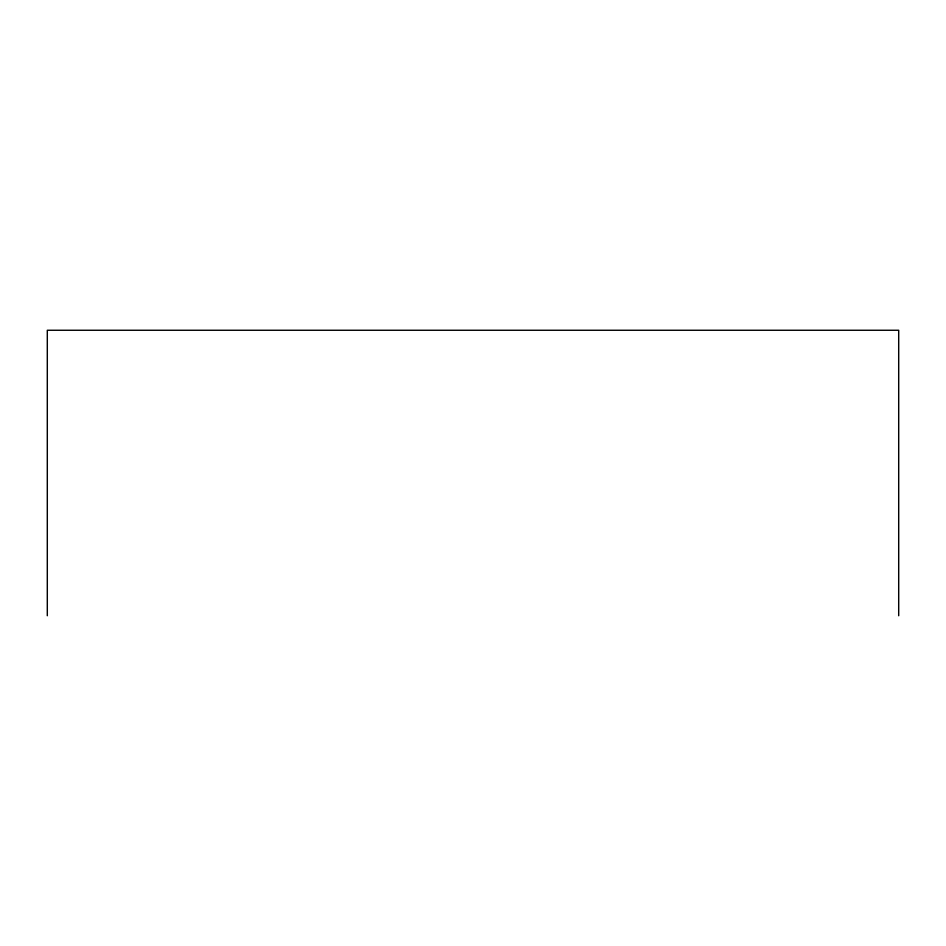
<?xml version="1.0" encoding="UTF-8"?>
<svg xmlns="http://www.w3.org/2000/svg" width="946" height="946" viewBox="0 0 946 946"><rect width="100%" height="100%" fill="white"/><g stroke="black" fill="none" stroke-linecap="round" stroke-linejoin="round"><path stroke-width="1.42" d="M898.7 615.74L898.7 330.26L47.3 330.26L47.3 615.74"/></g></svg>
